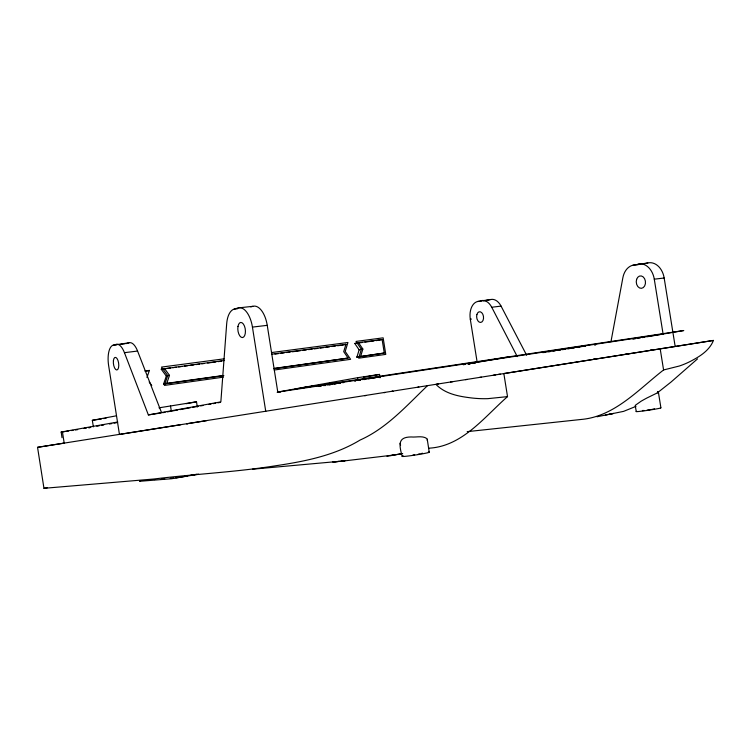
<?xml version="1.0" encoding="UTF-8"?>
<svg xmlns="http://www.w3.org/2000/svg" width="751" height="751" viewBox="0 0 751 751"><rect width="100%" height="100%" fill="white"/><g stroke="black" fill="none" stroke-linecap="round" stroke-linejoin="round"><path stroke-width="1.13" d="M610.938 341.808L622.861 277.776A18.259 13.434 84.6 0 1 632.915 265.216L647.813 262.953A18.24 13.584 84.8 0 1 664.166 278.011L675.158 346.427M402.198 456.458C398.997 444.714 397.673 437.044 411.126 436.96C416.279 437.504 422.503 435.383 426.972 438.65A15.668 4.919 -11.7 0 1 427.169 440.227M356.941 357.082L359.119 349.835L354.782 343.479L358.499 342.663L382.128 339.527L384.277 353.026L356.941 357.082L384.277 353.026M360.668 356.321L362.855 349.046L358.499 342.663M271.937 354.153L345.939 344.334L343.705 351.656L348.117 358.077L273.702 368.694M422.466 453.2L421.029 453.67M223.864 375.65L163.577 384.061L166.3 376.101L161.24 369.201L224.54 360.452M163.577 384.061L166.769 383.357L169.501 375.369L164.422 368.431M146.961 377.471L149.402 370.421L144.887 371.022M657.51 391.693L658.317 391.759L657.294 392.914L646.902 398.002A14.128 0.929 -28.1 0 0 641.091 401.231L635.233 405.362L636.228 411.539M503.808 373.576L713.45 340.428C709.883 349.431 701.819 355.185 693.614 359.645A160.235 113.241 76.3 0 1 679.355 366.009L663.584 369.961C638.744 389.178 614.647 416.608 581.19 419.462L467.206 431.647M427.357 385.817C406.666 405.624 386.765 428.192 360.095 440.048C334.796 455.425 305.31 461.302 276.424 465.648C235.88 472.163 194.809 473.984 154.096 478.988L43.962 488.31L37.55 447.324L63.272 443.259M503.865 373.679L507.526 396.622C484.367 416.927 462.175 446.648 428.614 448.197M697.529 358.865L671.122 381.977L657.294 392.914M635.966 406.366L623.593 411.37L596.979 416.777M61.995 437.702L61.197 432.05L117.757 421.996M154.424 479.495L154.65 479.636M140.165 481.119L139.602 481.297L171.744 478.725L198.574 474.163M180.803 424.719L119.447 434.444L108.642 365.662A18.737 7.707 82.3 0 1 113.148 345.188L129.059 342.775A18.719 7.886 82.4 0 1 137.574 351.055L161.653 412.9M116.011 344.334A18.822 7.773 82.3 0 1 124.441 352.679L148.369 414.918L220.85 401.879L226.671 323.897A22.277 10.871 82.9 0 1 234.077 309.14L238.114 307.938L252.805 306.324A22.248 11.115 83 0 1 267.243 325.343L277.786 392.078L663.095 334.045L654.281 279.184A18.343 13.546 84.7 0 0 637.946 264.042M126.159 343.629L129.059 342.775M250.759 306.924L252.805 306.324M654.543 408.873L651.737 409.445M643.166 410.375L642.377 410.619L644.245 410.525M146.267 371.191L149.402 370.421M477.138 362.095L470.304 319.222A15.809 10.092 83.2 0 1 477.598 301.498L490.666 299.508A15.79 10.204 83.2 0 1 501.058 306.098L526.62 355.185M485.991 300.663A15.733 10.129 83.2 0 1 486.873 300.391L490.666 299.508M643.767 263.901L647.813 262.953M166.3 376.101L169.501 375.369M342.249 345.141L345.939 344.334M380.372 376.861L377.856 377.331M382.128 339.527L376.11 340.644M359.119 349.835L362.855 349.046M609.615 414.242L613.464 413.444L605.268 415.115M562.349 349.59L565.231 349.027M565.174 349.093L562.696 349.544M342.954 382.644L343.714 382.466L342.437 382.606M93.359 426.85L92.335 420.316L116.461 415.801M158.977 407.831L196.499 401.794L197.325 406.986M355.711 380.691L354.594 380.917L355.777 380.804M186.192 403.709L196.499 401.794M318.49 386.408L321.034 385.958M463.301 364.61L465.094 364.301M475.74 362.686L473.421 363.09M542.71 352.613L545.705 352.088M180.897 477.11L187.769 475.862M190.05 475.449L196.922 474.2M418.185 454.214L419.753 453.933M162.77 412.693L165.089 412.28M167.36 411.867L177.715 410.018M179.996 409.605L190.341 407.755M192.631 407.342L198.377 406.31M200.658 405.906L202.977 405.484M208.694 404.46L211.012 404.047M213.284 403.644L215.612 403.221M217.865 402.818L220.203 402.395M277.326 392.106L357.579 377.715L379.527 374.43L380.053 377.772M316.312 385.723L318.612 385.31M328.957 383.461L331.257 383.057M363.437 377.302L379.527 374.43M96.813 426.239L99.113 425.836M101.413 425.432L103.713 425.019M109.477 424.005L111.777 423.602M114.077 423.198L116.377 422.785M473.205 363.127L474.388 362.902L472.895 363.09M84.084 428.436L86.121 428.164M43.962 488.31L47.407 487.699M252.458 469.206L344.991 460.832L394.773 454.899M401.701 453.707L386.981 456.251M468.38 363.841L470.68 363.446L467.864 363.86M472.98 363.052L508.652 356.866M390.623 455.632L402.705 453.529M340.654 383.057L338.654 383.395M357.701 380.335L360.499 379.865M313.449 386.089L311.749 386.371M581.537 346.633L585.48 345.939L576.13 347.281M632.999 339.161L635.308 338.767M637.618 338.382L640.331 337.922M642.227 337.593L644.884 337.143M646.846 336.805L683.767 330.534L294.871 389.018M375.96 377.65L372.862 378.166M463.405 364.592L465.047 364.319M323.174 385.601L325.671 385.188M547.066 351.862L550.154 351.355M560.734 349.872L557.749 350.37M566.808 348.802L575.247 347.422M580.176 346.859L577.097 347.366M468.906 363.841L470.708 363.55M179.977 477.27L175.894 477.861M334.57 384.071L336.288 383.789M362.132 379.593L365.709 379.011M62.981 443.306L63.638 443.203M627.78 353.965L628.643 353.834L624.738 354.444M327.464 384.897L331.21 384.296M370.243 378.588L368.431 378.88M468.08 363.803L470.276 363.597M551.816 351.083L555.233 350.539M555.299 350.773L553.618 351.036M627.423 354.031L628.671 353.834M309.628 386.718L307.337 387.084M366.638 378.861L370.365 378.279M469.469 363.578L470.839 363.362M572.938 348.042L574.618 347.769M90.505 427.479L88.965 427.723M365.718 395.514L364.733 395.674L365.268 395.589M383.968 392.632L384.878 392.482L384.315 392.566M393.045 391.215L391.862 391.402L392.651 391.28M417.828 387.291L418.88 387.122L418.025 387.253M593.318 359.419L594.661 359.203L593.525 359.382M626.531 354.172L628.643 353.834M650.103 350.445L651.652 350.191L649.897 350.473M576.59 362.066L577.275 361.963M330.919 384.653L329.069 384.944M556.078 350.398L560.725 349.684M206.6 420.644L186.614 423.817L187.797 423.639M436.265 384.268L438.584 383.902M450.525 381.996L452.844 381.63M465.564 379.668L467.131 379.415M479.57 377.424L481.391 377.143M493.388 375.228L495.698 374.862M498.016 374.496L500.335 374.129M37.55 447.324L713.45 340.428M332.158 384.146L335.791 383.583M363.888 379.602L365.681 379.321M548.718 351.815L550.295 351.562M570.46 348.426L568.141 348.793M88.684 427.685L90.693 427.375M309.956 386.483L300.409 388.079L301.48 387.967M371.266 378.138L380.419 376.805M650.244 409.699L647.043 410.177M310.642 386.371L313.477 385.948M305.197 387.413L303.977 387.6M324.657 385.629L325.493 385.498M472.708 363.071L475.693 362.63M75.4 429.985L77.7 429.628M71.552 430.576L73.091 430.342M92.335 420.316L101.46 418.945M103.741 418.598L106.022 418.251M277.288 392.435L280.714 391.919M360.555 380.109L358.405 380.428M545.883 352.247L543.649 352.576M148.369 414.918L160.545 413.059M337.471 383.329L340.353 382.897M561.391 349.581L564.752 349.093M465.348 364.376L463.705 364.61M85.745 428.22L84.234 428.445M68.548 431.027L65.825 431.44M303.423 387.685L301.902 387.91M564.902 349.281L562.771 349.59M594.623 345.103L595.637 344.953M320.968 386.183L319.306 386.418M64.633 431.609L61.113 432.078M507.526 396.622L487.915 398.65A175.34 135.114 74.3 0 1 468.371 397.542C456.711 396.002 444.508 393.167 436.002 384.446M412.966 455.022L414.674 454.777M166.769 383.357L223.366 375.472M274.19 368.384L348.117 358.077M223.366 377.152L164.375 385.423L167.726 375.603L161.484 367.089L224.023 358.837M274.265 370.018L350.614 359.316L345.207 351.449L347.938 342.484L271.505 352.566M161.24 369.201L170.524 367.971M172.843 367.661L176.325 367.201M178.644 366.892L182.127 366.422M184.446 366.122L187.928 365.653M190.247 365.343L193.73 364.883M196.049 364.573L199.531 364.113M201.85 363.803L204.169 363.493M207.651 363.033L215.772 361.954M218.1 361.644L221.573 361.184M274.95 354.087L278.433 353.627M280.752 353.317L284.235 352.857M286.553 352.548L290.036 352.088M292.355 351.778L300.475 350.698M302.794 350.388L306.277 349.928M308.595 349.619L312.078 349.159M314.397 348.849L317.88 348.38M320.198 348.079L323.681 347.61M326 347.3L329.482 346.84M331.801 346.53L335.284 346.07M337.603 345.76L341.085 345.3M354.782 343.479L362.639 342.437M364.883 342.137L373.867 340.945M470.304 319.222L471.459 319.072M124.441 352.679L137.574 351.055M481.382 300.616A15.865 10.167 83.2 0 1 491.736 307.253L501.058 306.098M238.114 307.938A22.389 10.983 83 0 1 252.439 327.098L267.243 325.343M654.281 279.184L664.166 278.011M113.148 345.188L116.396 344.793M120.733 344.277L125.07 343.761M477.598 301.498L481.091 301.085M483.409 300.804L486.873 300.391M234.077 309.14L237.457 308.764M632.915 265.216L638.378 264.615M338.898 461.443L332.853 462.015L344.991 460.832L341.808 461.133M161.352 479.072L164.713 478.791M170.299 478.321L173.659 478.049M149.186 381.968L151.758 385.451M491.736 307.253L517.27 356.603M400.086 443.306L400.593 445.287M660.195 348.877L663.584 369.961M658.317 391.759L660.918 407.859M357.579 377.715L357.936 379.959M252.439 327.098L265.751 411.37M170.468 405.681L171.294 410.938M62.427 431.816L64.201 443.118M427.272 439.401L429.215 452.121M428.333 452.083A13.753 0.667 -8.8 0 1 415.434 455.012A13.753 0.667 -8.8 0 1 403.325 455.932M660.411 407.802A12.485 0.507 -8.5 0 1 648.78 410.187A12.485 0.507 -8.5 0 1 636.623 411.341M361.372 349.253L358.687 358.18L385.77 354.388L383.141 337.837L356.03 341.414L361.372 349.253M113.41 360.593A6.374 2.619 82.3 0 0 116.799 369.99A6.374 2.619 82.3 0 0 117.963 360.433A6.374 2.619 82.3 0 0 113.41 360.593M237.973 326.45A7.613 3.736 83 0 0 242.46 337.565A7.613 3.736 83 0 0 244.432 326A7.613 3.736 83 0 0 237.973 326.45M476.866 314.622A5.379 3.426 83.2 0 0 480.631 322.442A5.379 3.426 83.2 0 0 482.799 314.218A5.379 3.426 83.2 0 0 476.866 314.622M636.613 279.353A6.233 4.609 84.7 0 0 641.429 288.318A6.233 4.609 84.7 0 0 644.565 278.649A6.233 4.609 84.7 0 0 636.613 279.353"/></g></svg>
